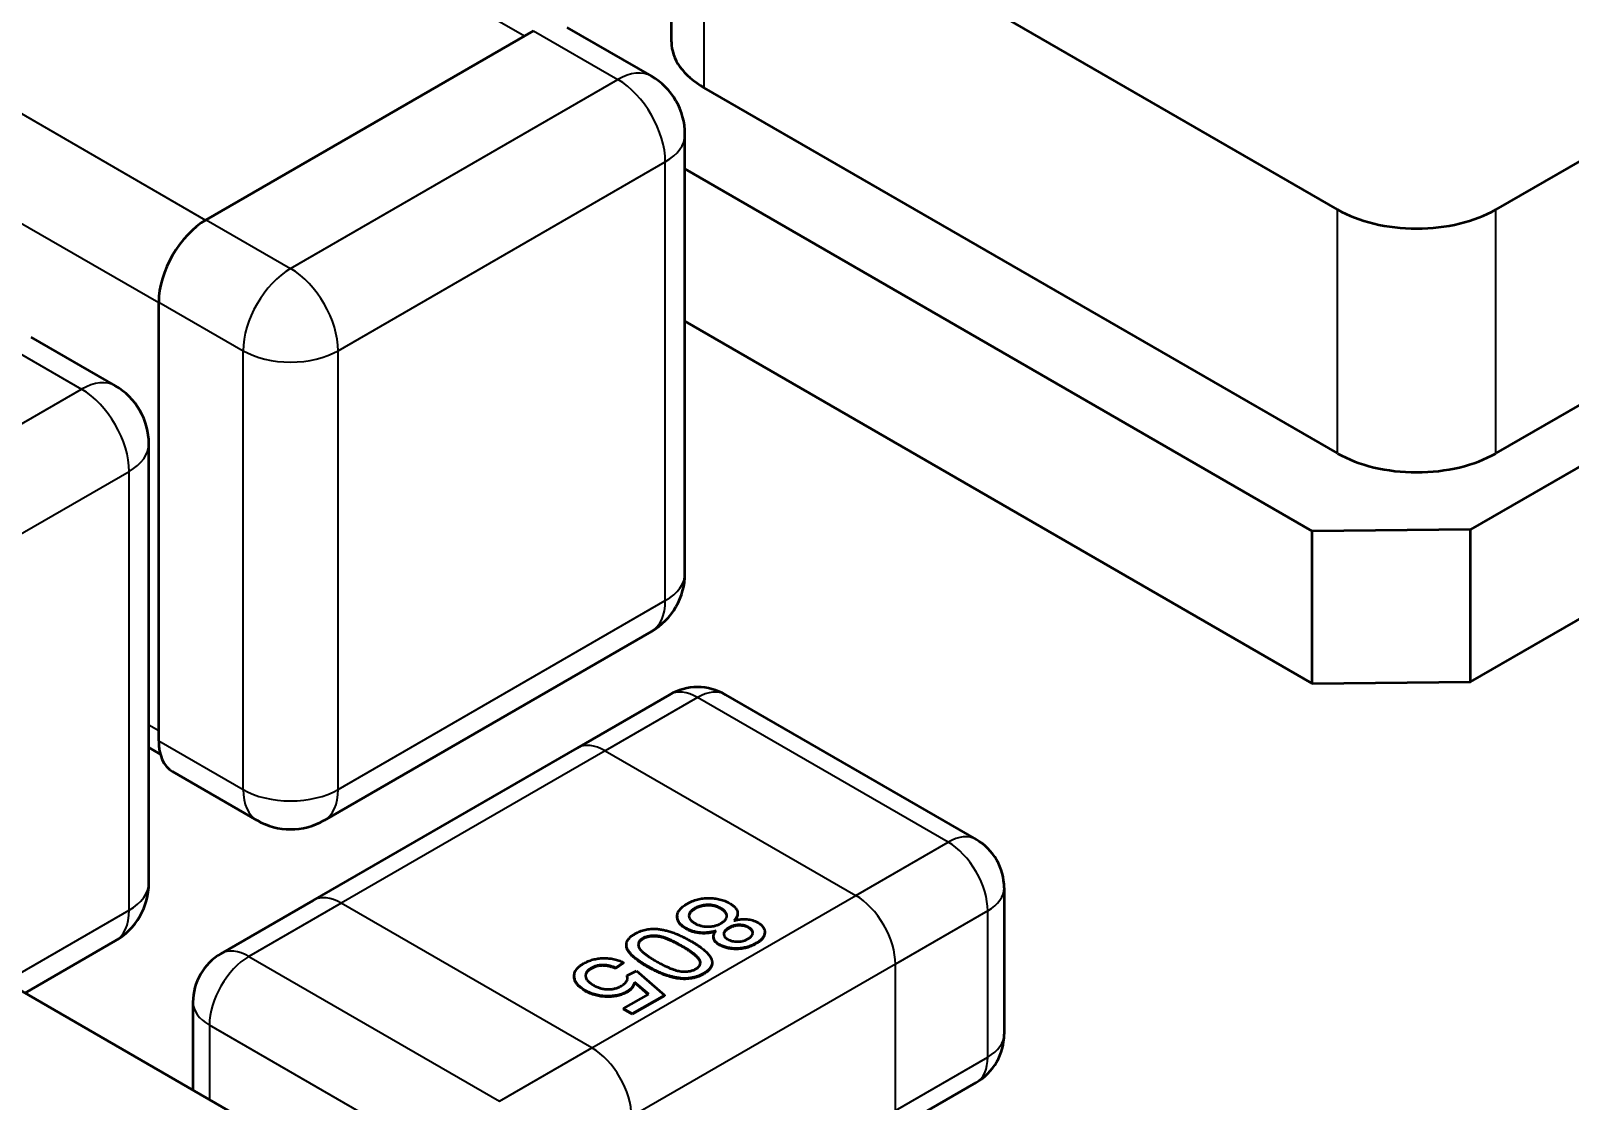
# Model space of a CAD drawing. Header units: millimetres. Extents: x -86 to 841, y -58 to 594.
# Drawn here: x 159.781 to 163.907, y 194.175 to 197.043 of the extents above; entities that cross this region are included whole.
import ezdxf

# ---------------------------------------------------------------- set-up
doc = ezdxf.new("R2010")
doc.units = ezdxf.units.MM
doc.layers.add('Visible (ISO)', color=7, linetype='Continuous', lineweight=50)
doc.layers.add('Visible Narrow (ISO)', color=7, linetype='Continuous', lineweight=35)

msp = doc.modelspace()

# ---------------------------------------------------------------- linework, layer by layer
at = {"layer": 'Visible (ISO)'}
for p, q in [((168.0039, 189.7079), (146.7906, 201.9554)), ((166.5359, 198.1966), (163.7075, 196.5637)), ((161.4983, 197.0127), (161.4983, 197.6659)), ((166.8927, 197.5843), (163.64, 195.7063)), ((163.2832, 196.5637), (161.5862, 197.5434)), ((166.5359, 197.5434), (163.7075, 195.9105)), ((160.2515, 196.5364), (161.1283, 197.0426)), ((161.2183, 197.0515), (161.4446, 196.9209)), ((163.2832, 195.9105), (161.5862, 196.8902)), ((161.5346, 195.5893), (161.5346, 196.765)), ((163.215, 195.7023), (161.5346, 196.6725)), ((160.1242, 195.1402), (160.1242, 196.3159)), ((161.5346, 196.2642), (163.215, 195.294)), ((159.7815, 196.222), (160.0078, 196.0913)), ((163.64, 195.2981), (164.9706, 196.0663)), ((160.0978, 194.7597), (160.0978, 195.9354)), ((163.64, 195.7063), (163.215, 195.7023)), ((163.64, 195.2981), (163.64, 195.7063)), ((163.215, 195.294), (163.215, 195.7023)), ((160.5678, 194.9271), (161.4446, 195.4334)), ((163.215, 195.294), (163.64, 195.2981)), ((161.2457, 195.1209), (161.4932, 195.2638)), ((161.6432, 195.2638), (162.3149, 194.876)), ((160.0978, 195.1224), (160.1286, 195.1045)), ((160.5386, 194.7127), (161.2457, 195.1209)), ((160.1615, 195.0578), (160.3878, 194.9271)), ((162.3899, 194.7461), (162.3899, 194.3542)), ((160.2911, 194.5698), (160.5386, 194.7127)), ((161.561, 194.6914), (161.561, 194.6898)), ((161.6313, 194.6913), (161.6313, 194.6897)), ((161.6756, 194.6779), (161.6756, 194.6762)), ((161.5139, 194.67), (161.5139, 194.6683)), ((161.5372, 194.6382), (161.5372, 194.6365)), ((161.6517, 194.639), (161.6517, 194.6373)), ((161.7061, 194.6401), (161.7061, 194.6384)), ((159.7659, 194.4641), (160.0078, 194.6038)), ((161.3776, 194.5938), (161.3776, 194.5922)), ((161.4214, 194.6109), (161.4214, 194.6092)), ((161.6111, 194.6151), (161.6111, 194.6135)), ((161.6265, 194.5946), (161.6265, 194.593)), ((161.7244, 194.5976), (161.7244, 194.596)), ((161.7483, 194.628), (161.7483, 194.6263)), ((161.5274, 194.59), (161.5274, 194.5884)), ((161.2377, 194.5107), (161.2377, 194.5091)), ((161.2834, 194.5312), (161.2834, 194.5295)), ((161.3702, 194.5464), (161.3493, 194.5316)), ((161.3702, 194.5447), (161.3493, 194.5299)), ((161.3493, 194.5316), (161.3493, 194.5299)), ((161.3702, 194.5464), (161.3702, 194.5447)), ((161.3795, 194.5114), (161.4051, 194.5235)), ((161.3795, 194.5114), (161.3795, 194.5098)), ((161.4051, 194.5235), (161.4796, 194.459)), ((161.5754, 194.5502), (161.5754, 194.5485)), ((161.5844, 194.5168), (161.5844, 194.5151)), ((161.6073, 194.5461), (161.6073, 194.5444)), ((161.2385, 194.504), (161.2385, 194.5024)), ((161.2672, 194.4714), (161.2672, 194.4698)), ((161.3995, 194.4939), (161.3995, 194.4923)), ((161.4373, 194.4614), (161.3995, 194.4939)), ((161.4362, 194.4608), (161.3995, 194.4923)), ((160.2161, 194.4399), (160.2161, 194.2042)), ((161.3702, 194.4227), (161.4373, 194.4614)), ((161.3793, 194.4682), (161.3793, 194.4666)), ((161.4796, 194.459), (161.3935, 194.4092)), ((161.4796, 194.4573), (161.3935, 194.4076)), ((161.4796, 194.459), (161.4796, 194.4573)), ((161.3702, 194.4227), (161.3702, 194.421)), ((161.3935, 194.4092), (161.3702, 194.4227)), ((161.3935, 194.4076), (161.3702, 194.421)), ((161.3935, 194.4092), (161.3935, 194.4076)), ((162.0674, 194.0814), (162.3149, 194.2243))]:
    msp.add_line(p, q, dxfattribs=at)
for centre, radius, start, end in [((161.3546, 196.765), 0.18, 0, 60), ((159.9178, 195.9354), 0.18, 0, 60), ((161.3546, 195.5893), 0.18, 300, 0), ((161.5682, 195.1339), 0.15, 60, 120), ((160.4778, 195.083), 0.18, 240, 300), ((162.2399, 194.7461), 0.15, 0, 60), ((159.9178, 194.7597), 0.18, 300, 0), ((160.3661, 194.4399), 0.15, 120, 180), ((162.2399, 194.3542), 0.15, 300, 0)]:
    msp.add_arc(centre, radius, start, end, dxfattribs=at)
for centre, major_axis, start_param, end_param in [((161.7983, 197.0127), (-0.3, 0), 0, 0.785398), ((160.2515, 196.3894), (0.09, 0.1559), 0.785398, 2.356194), ((163.4953, 196.6861), (-0.3, 0), 0.785398, 2.356195), ((163.4953, 196.0329), (-0.3, 0), 0.785398, 2.356195), ((160.2515, 195.2137), (-0.09, -0.1559), 5.497787, 6.283185)]:
    msp.add_ellipse(centre, major_axis=major_axis, ratio=0.57735, start_param=start_param, end_param=end_param, dxfattribs=at)
for points, knots in [([(161.5402, 194.7036), (161.5424, 194.7048), (161.5466, 194.7072), (161.5534, 194.7103), (161.5605, 194.7129), (161.5677, 194.715), (161.5751, 194.7167), (161.5827, 194.7179), (161.5904, 194.7186), (161.5983, 194.7188), (161.6062, 194.7186), (161.6138, 194.718), (161.6212, 194.7169), (161.6284, 194.7154), (161.6353, 194.7135), (161.6419, 194.7111), (161.6483, 194.7083), (161.6522, 194.7061), (161.6542, 194.705)], [0, 0, 0, 0, 0.070442, 0.138089, 0.203178, 0.266139, 0.327929, 0.38919, 0.450254, 0.512347, 0.573843, 0.633933, 0.69346, 0.752479, 0.812386, 0.87307, 0.935184, 1, 1, 1, 1]), ([(161.5372, 194.6382), (161.5353, 194.6393), (161.5316, 194.6415), (161.5269, 194.6452), (161.5228, 194.6489), (161.5195, 194.6529), (161.517, 194.6569), (161.5152, 194.6612), (161.5142, 194.6656), (161.5138, 194.6701), (161.5142, 194.6746), (161.5154, 194.6791), (161.5175, 194.6835), (161.5204, 194.6878), (161.5241, 194.6919), (161.5287, 194.696), (161.534, 194.6999), (161.5381, 194.7024), (161.5402, 194.7036)], [0, 0, 0, 0, 0.0636, 0.125297, 0.185569, 0.244698, 0.303717, 0.36292, 0.4233, 0.485177, 0.547083, 0.608525, 0.669965, 0.732299, 0.79565, 0.861055, 0.929122, 1, 1, 1, 1]), ([(161.561, 194.6914), (161.5597, 194.6906), (161.5571, 194.6891), (161.5539, 194.6867), (161.5511, 194.6842), (161.5488, 194.6817), (161.5471, 194.6791), (161.5459, 194.6765), (161.5453, 194.6738), (161.5451, 194.6711), (161.5455, 194.6684), (161.5463, 194.6657), (161.5476, 194.6631), (161.5493, 194.6606), (161.5515, 194.6582), (161.5541, 194.6558), (161.5572, 194.6536), (161.5596, 194.6521), (161.5608, 194.6514)], [0, 0, 0, 0, 0.071837, 0.139558, 0.204923, 0.267827, 0.328547, 0.388755, 0.44803, 0.508601, 0.569321, 0.628512, 0.687493, 0.747078, 0.807703, 0.86971, 0.933428, 1, 1, 1, 1]), ([(161.561, 194.6898), (161.5597, 194.689), (161.5571, 194.6875), (161.5539, 194.6851), (161.5511, 194.6826), (161.5488, 194.6801), (161.5471, 194.6775), (161.5459, 194.6748), (161.5454, 194.6726), (161.5452, 194.6713), (161.5452, 194.6708)], [0, 0, 0, 0, 0.0718367, 0.1395583, 0.2049234, 0.2678266, 0.3285473, 0.3887551, 0.44803, 0.4775025, 0.4775025, 0.4775025, 0.4775025]), ([(161.6313, 194.6913), (161.6298, 194.6922), (161.6267, 194.6938), (161.6216, 194.696), (161.616, 194.6978), (161.6102, 194.6994), (161.604, 194.7005), (161.5975, 194.7009), (161.5909, 194.7006), (161.5842, 194.6997), (161.5777, 194.6982), (161.5716, 194.6963), (161.5659, 194.6941), (161.5626, 194.6923), (161.561, 194.6914)], [0, 0, 0, 0, 0.079823, 0.159857, 0.239733, 0.321365, 0.402584, 0.483266, 0.566017, 0.653071, 0.741856, 0.828591, 0.914281, 1, 1, 1, 1]), ([(161.6313, 194.6897), (161.6298, 194.6905), (161.6267, 194.6922), (161.6216, 194.6944), (161.616, 194.6962), (161.6102, 194.6978), (161.604, 194.6988), (161.5975, 194.6993), (161.5909, 194.6989), (161.5842, 194.698), (161.5777, 194.6966), (161.5716, 194.6947), (161.5659, 194.6925), (161.5626, 194.6907), (161.561, 194.6898)], [0, 0, 0, 0, 0.079823, 0.159857, 0.239733, 0.321365, 0.402584, 0.483266, 0.566017, 0.653071, 0.741856, 0.828591, 0.914281, 1, 1, 1, 1]), ([(161.6315, 194.6515), (161.6328, 194.6523), (161.6353, 194.6538), (161.6385, 194.6562), (161.6412, 194.6586), (161.6434, 194.6612), (161.6451, 194.6637), (161.6462, 194.6664), (161.6469, 194.6691), (161.6469, 194.6718), (161.6465, 194.6745), (161.6457, 194.6771), (161.6445, 194.6797), (161.6427, 194.6822), (161.6406, 194.6846), (161.6379, 194.6869), (161.6349, 194.6892), (161.6325, 194.6906), (161.6313, 194.6913)], [0, 0, 0, 0, 0.070952, 0.139089, 0.20356, 0.266424, 0.327517, 0.387861, 0.447899, 0.508819, 0.569482, 0.629036, 0.688378, 0.748068, 0.80863, 0.870231, 0.933683, 1, 1, 1, 1]), ([(161.6469, 194.67), (161.6469, 194.67), (161.6468, 194.671), (161.6465, 194.6729), (161.6457, 194.6755), (161.6445, 194.6781), (161.6427, 194.6806), (161.6406, 194.683), (161.6379, 194.6853), (161.6349, 194.6876), (161.6325, 194.689), (161.6313, 194.6897)], [0.504674, 0.504674, 0.504674, 0.504674, 0.5088188, 0.5694825, 0.6290357, 0.6883785, 0.748068, 0.8086302, 0.8702311, 0.9336826, 1, 1, 1, 1]), ([(161.6542, 194.705), (161.6556, 194.7042), (161.6584, 194.7025), (161.6622, 194.6998), (161.6655, 194.6971), (161.6683, 194.6943), (161.6707, 194.6915), (161.6727, 194.6886), (161.6741, 194.6857), (161.6751, 194.6827), (161.6756, 194.6796), (161.6756, 194.6766), (161.6752, 194.6736), (161.6743, 194.6705), (161.6728, 194.6675), (161.671, 194.6645), (161.6687, 194.6614), (161.6668, 194.6595), (161.6658, 194.6585)], [0, 0, 0, 0, 0.069834, 0.137027, 0.201482, 0.26454, 0.325973, 0.386386, 0.445761, 0.505612, 0.565114, 0.62475, 0.684179, 0.744219, 0.805179, 0.868395, 0.933204, 1, 1, 1, 1]), ([(161.6756, 194.6762), (161.6756, 194.6758), (161.6755, 194.6744), (161.6752, 194.6719), (161.6743, 194.6689), (161.6728, 194.6659), (161.671, 194.6628), (161.6693, 194.6605), (161.6681, 194.6593), (161.6679, 194.659)], [0.5995897, 0.5995897, 0.5995897, 0.5995897, 0.6247504, 0.684179, 0.7442191, 0.8051791, 0.8683949, 0.9332039, 0.9520815, 0.9520815, 0.9520815, 0.9520815]), ([(161.4005, 194.623), (161.4026, 194.6242), (161.4069, 194.6264), (161.4136, 194.6294), (161.4206, 194.6319), (161.4278, 194.6338), (161.4352, 194.6352), (161.4428, 194.6361), (161.4506, 194.6366), (161.4559, 194.6364), (161.4585, 194.6363)], [0, 0, 0, 0, 0.137903, 0.268873, 0.395178, 0.517089, 0.636743, 0.756222, 0.876628, 1, 1, 1, 1]), ([(161.4585, 194.6363), (161.4621, 194.6359), (161.4693, 194.6352), (161.4801, 194.633), (161.4912, 194.6301), (161.5026, 194.6264), (161.5142, 194.6218), (161.5262, 194.6165), (161.5384, 194.6103), (161.5464, 194.6058), (161.5506, 194.6035)], [0, 0, 0, 0, 0.097421, 0.200886, 0.311172, 0.429798, 0.55774, 0.694715, 0.84213, 1, 1, 1, 1]), ([(161.5372, 194.6365), (161.5353, 194.6377), (161.5316, 194.6399), (161.5269, 194.6435), (161.5228, 194.6473), (161.5195, 194.6512), (161.517, 194.6553), (161.5152, 194.6596), (161.5142, 194.6639), (161.5139, 194.6669), (161.5139, 194.6683)], [0, 0, 0, 0, 0.0635999, 0.1252967, 0.1855687, 0.2446982, 0.3037168, 0.3629197, 0.4233003, 0.4831903, 0.4831903, 0.4831903, 0.4831903]), ([(161.6178, 194.6307), (161.616, 194.6302), (161.6124, 194.6292), (161.6069, 194.6281), (161.6015, 194.6271), (161.5961, 194.6264), (161.5908, 194.626), (161.5854, 194.6258), (161.5802, 194.6259), (161.5749, 194.6263), (161.5697, 194.6269), (161.5647, 194.6278), (161.5598, 194.6289), (161.555, 194.6303), (161.5503, 194.6319), (161.5458, 194.6338), (161.5414, 194.6358), (161.5386, 194.6374), (161.5372, 194.6382)], [0, 0, 0, 0, 0.069013, 0.135236, 0.199611, 0.262419, 0.323723, 0.383765, 0.443773, 0.503795, 0.563823, 0.623484, 0.683469, 0.743591, 0.805727, 0.868616, 0.933278, 1, 1, 1, 1]), ([(161.6163, 194.6287), (161.615, 194.6283), (161.6119, 194.6275), (161.6069, 194.6264), (161.6015, 194.6255), (161.5961, 194.6247), (161.5908, 194.6244), (161.5854, 194.6242), (161.5802, 194.6243), (161.5749, 194.6247), (161.5697, 194.6253), (161.5647, 194.6262), (161.5598, 194.6273), (161.555, 194.6286), (161.5503, 194.6303), (161.5458, 194.6321), (161.5414, 194.6342), (161.5386, 194.6357), (161.5372, 194.6365)], [0.0190041, 0.0190041, 0.0190041, 0.0190041, 0.069013, 0.1352355, 0.1996112, 0.2624185, 0.3237235, 0.3837654, 0.443773, 0.503795, 0.5638226, 0.6234843, 0.6834692, 0.7435908, 0.8057272, 0.8686162, 0.9332782, 1, 1, 1, 1]), ([(161.5608, 194.6514), (161.562, 194.6507), (161.5645, 194.6493), (161.5686, 194.6475), (161.5728, 194.646), (161.5771, 194.6447), (161.5815, 194.6437), (161.5861, 194.6429), (161.5908, 194.6425), (161.5956, 194.6423), (161.6004, 194.6423), (161.6052, 194.6428), (161.6099, 194.6434), (161.6144, 194.6445), (161.6189, 194.6458), (161.6232, 194.6474), (161.6275, 194.6493), (161.6301, 194.6507), (161.6315, 194.6515)], [0, 0, 0, 0, 0.066616, 0.130424, 0.192671, 0.252969, 0.31288, 0.3722, 0.431927, 0.492422, 0.552771, 0.613262, 0.673556, 0.73432, 0.796858, 0.861769, 0.928863, 1, 1, 1, 1]), ([(161.6517, 194.639), (161.6507, 194.6383), (161.6486, 194.6371), (161.6459, 194.6351), (161.6436, 194.6332), (161.6417, 194.6312), (161.6402, 194.6291), (161.6392, 194.6271), (161.6386, 194.625), (161.6384, 194.6223), (161.6389, 194.6189), (161.641, 194.615), (161.6444, 194.6115), (161.6475, 194.6095), (161.6492, 194.6084)], [0, 0, 0, 0, 0.076843, 0.149839, 0.218379, 0.284997, 0.347658, 0.409847, 0.469936, 0.53042, 0.648752, 0.763775, 0.878749, 1, 1, 1, 1]), ([(161.6517, 194.6373), (161.6507, 194.6367), (161.6486, 194.6355), (161.6459, 194.6335), (161.6436, 194.6315), (161.6417, 194.6295), (161.6402, 194.6275), (161.6392, 194.6254), (161.6387, 194.6237), (161.6385, 194.6226), (161.6385, 194.6222)], [0, 0, 0, 0, 0.0768427, 0.1498391, 0.2183794, 0.284997, 0.3476577, 0.4098472, 0.4699358, 0.5051144, 0.5051144, 0.5051144, 0.5051144]), ([(161.7061, 194.6401), (161.7042, 194.6411), (161.7005, 194.6431), (161.694, 194.6452), (161.6871, 194.6465), (161.6811, 194.6469), (161.6763, 194.6467), (161.6727, 194.6464), (161.6691, 194.6458), (161.6656, 194.6449), (161.662, 194.6438), (161.6585, 194.6424), (161.655, 194.6408), (161.6528, 194.6396), (161.6517, 194.639)], [0, 0, 0, 0, 0.127394, 0.246182, 0.361268, 0.47714, 0.536327, 0.595672, 0.656619, 0.718836, 0.783582, 0.851588, 0.923927, 1, 1, 1, 1]), ([(161.7061, 194.6384), (161.7042, 194.6395), (161.7005, 194.6415), (161.694, 194.6436), (161.6871, 194.6449), (161.6811, 194.6453), (161.6763, 194.6451), (161.6727, 194.6447), (161.6691, 194.6441), (161.6656, 194.6432), (161.662, 194.6422), (161.6585, 194.6408), (161.655, 194.6392), (161.6528, 194.638), (161.6517, 194.6373)], [0, 0, 0, 0, 0.127394, 0.246182, 0.361268, 0.47714, 0.536327, 0.595672, 0.656619, 0.718836, 0.783582, 0.851588, 0.923927, 1, 1, 1, 1]), ([(161.6658, 194.6585), (161.6689, 194.6592), (161.6748, 194.6607), (161.6838, 194.6621), (161.6925, 194.6627), (161.7008, 194.6624), (161.7087, 194.6613), (161.7161, 194.6594), (161.7232, 194.6568), (161.7274, 194.6546), (161.7295, 194.6534)], [0, 0, 0, 0, 0.145359, 0.278702, 0.403602, 0.521669, 0.637521, 0.753704, 0.873213, 1, 1, 1, 1]), ([(161.7032, 194.6095), (161.7042, 194.6102), (161.7063, 194.6114), (161.7089, 194.6134), (161.7113, 194.6153), (161.7131, 194.6173), (161.7146, 194.6194), (161.7156, 194.6215), (161.7163, 194.6235), (161.7165, 194.6263), (161.716, 194.6297), (161.714, 194.6335), (161.7108, 194.6371), (161.7077, 194.6391), (161.7061, 194.6401)], [0, 0, 0, 0, 0.076236, 0.148618, 0.218239, 0.284252, 0.348258, 0.410656, 0.472862, 0.534195, 0.653476, 0.767767, 0.881713, 1, 1, 1, 1]), ([(161.7164, 194.625), (161.7163, 194.626), (161.7158, 194.6284), (161.714, 194.6319), (161.7108, 194.6354), (161.7077, 194.6374), (161.7061, 194.6384)], [0.5612847, 0.5612847, 0.5612847, 0.5612847, 0.6534761, 0.7677668, 0.8817126, 1, 1, 1, 1]), ([(161.7295, 194.6534), (161.7311, 194.6525), (161.7341, 194.6507), (161.738, 194.6476), (161.7413, 194.6445), (161.744, 194.6412), (161.7461, 194.6377), (161.7474, 194.6341), (161.7483, 194.6304), (161.7483, 194.6266), (161.7478, 194.6227), (161.7466, 194.6189), (161.7446, 194.6151), (161.742, 194.6115), (161.7387, 194.6079), (161.7346, 194.6043), (161.7298, 194.6009), (161.7262, 194.5987), (161.7244, 194.5976)], [0, 0, 0, 0, 0.062131, 0.121966, 0.18057, 0.238576, 0.296, 0.354359, 0.413781, 0.475098, 0.53728, 0.598918, 0.661235, 0.724322, 0.789217, 0.856397, 0.926508, 1, 1, 1, 1]), ([(161.4342, 194.5363), (161.4316, 194.5378), (161.4266, 194.5408), (161.4195, 194.5452), (161.413, 194.5495), (161.407, 194.5537), (161.4017, 194.5579), (161.3968, 194.562), (161.3926, 194.566), (161.3889, 194.5698), (161.3857, 194.5737), (161.3831, 194.5774), (161.3809, 194.581), (161.3793, 194.5847), (161.3782, 194.5882), (161.3776, 194.5917), (161.3775, 194.5951), (161.378, 194.5984), (161.3789, 194.6017), (161.3804, 194.605), (161.3825, 194.6081), (161.385, 194.6112), (161.3881, 194.6143), (161.3917, 194.6173), (161.3958, 194.6202), (161.3989, 194.622), (161.4005, 194.623)], [0, 0, 0, 0, 0.062874, 0.122837, 0.179657, 0.23396, 0.285595, 0.334513, 0.380905, 0.424895, 0.466529, 0.506488, 0.545032, 0.581831, 0.617448, 0.652067, 0.68588, 0.719175, 0.752182, 0.78524, 0.818656, 0.852548, 0.887626, 0.923635, 0.961022, 1, 1, 1, 1]), ([(161.4214, 194.6109), (161.4203, 194.6102), (161.418, 194.6087), (161.4151, 194.6063), (161.4129, 194.6038), (161.4111, 194.6011), (161.41, 194.5982), (161.4095, 194.5952), (161.4095, 194.592), (161.4101, 194.5885), (161.4116, 194.5849), (161.4145, 194.5809), (161.4186, 194.5765), (161.4239, 194.5718), (161.4305, 194.5668), (161.4383, 194.5614), (161.4474, 194.5556), (161.4541, 194.5517), (161.4575, 194.5497)], [0, 0, 0, 0, 0.040782, 0.08087, 0.120268, 0.160187, 0.20046, 0.242265, 0.286459, 0.332952, 0.384431, 0.443389, 0.511681, 0.58902, 0.676245, 0.773705, 0.881568, 1, 1, 1, 1]), ([(161.4214, 194.6092), (161.4203, 194.6085), (161.418, 194.6071), (161.4151, 194.6047), (161.4129, 194.6021), (161.4111, 194.5994), (161.41, 194.5965), (161.4096, 194.5943), (161.4095, 194.5931), (161.4095, 194.5928)], [0, 0, 0, 0, 0.0407818, 0.0808696, 0.1202682, 0.1601869, 0.2004597, 0.2422652, 0.2530108, 0.2530108, 0.2530108, 0.2530108]), ([(161.5274, 194.59), (161.5239, 194.592), (161.5171, 194.5959), (161.5071, 194.6011), (161.4977, 194.6056), (161.489, 194.6095), (161.4809, 194.6125), (161.4733, 194.6149), (161.4665, 194.6166), (161.4601, 194.6174), (161.4542, 194.6178), (161.4487, 194.6178), (161.4434, 194.6175), (161.4384, 194.6168), (161.4337, 194.6158), (161.4293, 194.6145), (161.4252, 194.6129), (161.4227, 194.6115), (161.4214, 194.6109)], [0, 0, 0, 0, 0.118406, 0.226654, 0.324092, 0.411705, 0.489026, 0.556909, 0.616233, 0.667349, 0.713512, 0.757697, 0.799493, 0.839976, 0.879886, 0.919149, 0.959227, 1, 1, 1, 1]), ([(161.5274, 194.5884), (161.5239, 194.5904), (161.5171, 194.5942), (161.5071, 194.5995), (161.4977, 194.604), (161.489, 194.6078), (161.4809, 194.6109), (161.4733, 194.6132), (161.4665, 194.6149), (161.4601, 194.6158), (161.4542, 194.6161), (161.4487, 194.6161), (161.4434, 194.6158), (161.4384, 194.6152), (161.4337, 194.6142), (161.4293, 194.6129), (161.4252, 194.6112), (161.4227, 194.6099), (161.4214, 194.6092)], [0, 0, 0, 0, 0.118406, 0.226654, 0.324092, 0.411705, 0.489026, 0.556909, 0.616233, 0.667349, 0.713512, 0.757697, 0.799493, 0.839976, 0.879886, 0.919149, 0.959227, 1, 1, 1, 1]), ([(161.5506, 194.6035), (161.5532, 194.602), (161.5582, 194.599), (161.5653, 194.5946), (161.5719, 194.5902), (161.5779, 194.5859), (161.5833, 194.5818), (161.5881, 194.5777), (161.5924, 194.5737), (161.5961, 194.5698), (161.5993, 194.566), (161.6019, 194.5623), (161.604, 194.5586), (161.6056, 194.555), (161.6066, 194.5514), (161.6073, 194.548), (161.6073, 194.5446), (161.6068, 194.5412), (161.6059, 194.538), (161.6043, 194.5347), (161.6024, 194.5316), (161.5998, 194.5285), (161.5967, 194.5254), (161.5932, 194.5225), (161.5891, 194.5195), (161.586, 194.5177), (161.5844, 194.5168)], [0, 0, 0, 0, 0.063114, 0.123615, 0.180974, 0.235261, 0.287101, 0.336031, 0.382382, 0.426334, 0.468211, 0.50825, 0.546628, 0.58365, 0.618994, 0.653583, 0.687156, 0.720422, 0.75323, 0.78626, 0.819504, 0.853545, 0.888308, 0.923996, 0.96135, 1, 1, 1, 1]), ([(161.6265, 194.5946), (161.6246, 194.5958), (161.6208, 194.5982), (161.6165, 194.6022), (161.6133, 194.6064), (161.6115, 194.6109), (161.6109, 194.6156), (161.6118, 194.6205), (161.6141, 194.6257), (161.6165, 194.629), (161.6178, 194.6307)], [0, 0, 0, 0, 0.124835, 0.244778, 0.360989, 0.477964, 0.596922, 0.721591, 0.855098, 1, 1, 1, 1]), ([(161.6265, 194.593), (161.6246, 194.5942), (161.6208, 194.5965), (161.6165, 194.6006), (161.6133, 194.6048), (161.6115, 194.6091), (161.6111, 194.6121), (161.6111, 194.6135)], [0, 0, 0, 0, 0.1248351, 0.2447781, 0.360989, 0.4779642, 0.5857582, 0.5857582, 0.5857582, 0.5857582]), ([(161.7244, 194.5976), (161.7225, 194.5965), (161.7187, 194.5944), (161.7127, 194.5917), (161.7065, 194.5893), (161.7002, 194.5874), (161.6937, 194.5859), (161.6871, 194.5848), (161.6804, 194.584), (161.6736, 194.5838), (161.6668, 194.5838), (161.6603, 194.5843), (161.654, 194.5851), (161.6479, 194.5862), (161.6422, 194.5878), (161.6366, 194.5897), (161.6313, 194.592), (161.6281, 194.5937), (161.6265, 194.5946)], [0, 0, 0, 0, 0.073201, 0.142587, 0.209625, 0.274883, 0.337931, 0.400462, 0.462501, 0.525005, 0.586689, 0.646813, 0.705215, 0.762881, 0.820728, 0.879295, 0.938511, 1, 1, 1, 1]), ([(161.7244, 194.596), (161.7225, 194.5949), (161.7187, 194.5928), (161.7127, 194.5901), (161.7065, 194.5877), (161.7002, 194.5858), (161.6937, 194.5842), (161.6871, 194.5831), (161.6804, 194.5824), (161.6736, 194.5821), (161.6668, 194.5822), (161.6603, 194.5827), (161.654, 194.5835), (161.6479, 194.5846), (161.6422, 194.5862), (161.6366, 194.5881), (161.6313, 194.5904), (161.6281, 194.5921), (161.6265, 194.593)], [0, 0, 0, 0, 0.073201, 0.142587, 0.209625, 0.274883, 0.337931, 0.400462, 0.462501, 0.525005, 0.586689, 0.646813, 0.705215, 0.762881, 0.820728, 0.879295, 0.938511, 1, 1, 1, 1]), ([(161.6492, 194.6084), (161.651, 194.6075), (161.6547, 194.6056), (161.661, 194.6035), (161.6679, 194.6023), (161.6739, 194.602), (161.6788, 194.6021), (161.6825, 194.6024), (161.6861, 194.603), (161.6897, 194.6039), (161.6932, 194.6049), (161.6966, 194.6062), (161.7, 194.6077), (161.7021, 194.6089), (161.7032, 194.6095)], [0, 0, 0, 0, 0.123386, 0.241435, 0.357449, 0.476714, 0.53789, 0.59927, 0.660352, 0.723007, 0.787876, 0.85536, 0.925373, 1, 1, 1, 1]), ([(161.7483, 194.6263), (161.7483, 194.6259), (161.7482, 194.6241), (161.7478, 194.6211), (161.7466, 194.6173), (161.7446, 194.6135), (161.742, 194.6098), (161.7387, 194.6062), (161.7346, 194.6027), (161.7298, 194.5992), (161.7262, 194.5971), (161.7244, 194.596)], [0.4534439, 0.4534439, 0.4534439, 0.4534439, 0.475098, 0.5372799, 0.598918, 0.6612351, 0.724322, 0.7892172, 0.8563967, 0.9265078, 1, 1, 1, 1]), ([(161.2626, 194.5433), (161.2646, 194.5445), (161.2685, 194.5466), (161.2747, 194.5495), (161.2811, 194.5519), (161.2877, 194.5539), (161.2945, 194.5556), (161.3014, 194.5567), (161.3085, 194.5576), (161.3157, 194.5579), (161.3229, 194.5579), (161.3301, 194.5574), (161.3371, 194.5566), (161.344, 194.5553), (161.3508, 194.5537), (161.3574, 194.5516), (161.364, 194.5492), (161.3681, 194.5473), (161.3702, 194.5464)], [0, 0, 0, 0, 0.069298, 0.135561, 0.199671, 0.261716, 0.322662, 0.382907, 0.443032, 0.503501, 0.563724, 0.62398, 0.683629, 0.743848, 0.805192, 0.867649, 0.932778, 1, 1, 1, 1]), ([(161.4342, 194.5347), (161.4316, 194.5362), (161.4266, 194.5391), (161.4195, 194.5435), (161.413, 194.5479), (161.407, 194.5521), (161.4017, 194.5563), (161.3968, 194.5604), (161.3926, 194.5643), (161.3889, 194.5682), (161.3857, 194.572), (161.3831, 194.5757), (161.3809, 194.5794), (161.3793, 194.583), (161.3782, 194.5866), (161.3777, 194.5896), (161.3776, 194.5915), (161.3776, 194.5922)], [0, 0, 0, 0, 0.0628739, 0.1228366, 0.1796566, 0.23396, 0.285595, 0.3345131, 0.3809048, 0.4248946, 0.466529, 0.5064883, 0.5450316, 0.5818312, 0.6174483, 0.6520669, 0.6734257, 0.6734257, 0.6734257, 0.6734257]), ([(161.5754, 194.5502), (161.5748, 194.5515), (161.5736, 194.5543), (161.5704, 194.5586), (161.5661, 194.5631), (161.5607, 194.568), (161.554, 194.5731), (161.5462, 194.5785), (161.5372, 194.5842), (161.5308, 194.588), (161.5274, 194.59)], [0, 0, 0, 0, 0.083888, 0.177154, 0.282514, 0.3994, 0.529491, 0.672802, 0.829536, 1, 1, 1, 1]), ([(161.5754, 194.5485), (161.5748, 194.5499), (161.5736, 194.5527), (161.5704, 194.5569), (161.5661, 194.5615), (161.5607, 194.5663), (161.554, 194.5714), (161.5462, 194.5769), (161.5372, 194.5826), (161.5308, 194.5864), (161.5274, 194.5884)], [0, 0, 0, 0, 0.083888, 0.177154, 0.282514, 0.3994, 0.529491, 0.672802, 0.829536, 1, 1, 1, 1]), ([(161.2385, 194.504), (161.2382, 194.5058), (161.2375, 194.5095), (161.2379, 194.5149), (161.2393, 194.5201), (161.2418, 194.5251), (161.2453, 194.53), (161.2501, 194.5347), (161.2557, 194.5392), (161.2602, 194.5419), (161.2626, 194.5433)], [0, 0, 0, 0, 0.127893, 0.251579, 0.372793, 0.492778, 0.61359, 0.737809, 0.86618, 1, 1, 1, 1]), ([(161.2834, 194.5312), (161.282, 194.5303), (161.2794, 194.5287), (161.276, 194.5262), (161.2732, 194.5235), (161.271, 194.5207), (161.2693, 194.5179), (161.2684, 194.515), (161.2678, 194.512), (161.2681, 194.509), (161.2688, 194.5059), (161.2701, 194.5029), (161.2719, 194.4999), (161.2742, 194.497), (161.2772, 194.4941), (161.2806, 194.4912), (161.2846, 194.4883), (161.2876, 194.4866), (161.2891, 194.4856)], [0, 0, 0, 0, 0.065801, 0.128677, 0.188676, 0.247598, 0.304849, 0.361786, 0.419523, 0.478682, 0.53877, 0.598799, 0.660184, 0.722952, 0.787993, 0.855404, 0.926153, 1, 1, 1, 1]), ([(161.2834, 194.5295), (161.282, 194.5287), (161.2794, 194.5271), (161.276, 194.5245), (161.2732, 194.5218), (161.271, 194.5191), (161.2693, 194.5163), (161.2684, 194.5134), (161.268, 194.5115), (161.268, 194.5106)], [0, 0, 0, 0, 0.065801, 0.1286768, 0.1886759, 0.2475984, 0.3048494, 0.3617859, 0.4163582, 0.4163582, 0.4163582, 0.4163582]), ([(161.3493, 194.5316), (161.3477, 194.5322), (161.3447, 194.5334), (161.3402, 194.535), (161.3356, 194.5364), (161.3312, 194.5375), (161.3268, 194.5383), (161.3224, 194.539), (161.3182, 194.5393), (161.314, 194.5394), (161.3098, 194.5393), (161.3058, 194.5388), (161.3018, 194.5382), (161.2979, 194.5373), (161.2941, 194.5361), (161.2904, 194.5347), (161.2868, 194.533), (161.2845, 194.5318), (161.2834, 194.5312)], [0, 0, 0, 0, 0.077361, 0.15048, 0.219977, 0.286681, 0.349678, 0.41068, 0.469427, 0.526756, 0.583142, 0.638824, 0.695263, 0.752696, 0.810849, 0.871356, 0.934436, 1, 1, 1, 1]), ([(161.3493, 194.5299), (161.3477, 194.5306), (161.3447, 194.5318), (161.3402, 194.5334), (161.3356, 194.5347), (161.3312, 194.5359), (161.3268, 194.5367), (161.3224, 194.5374), (161.3182, 194.5376), (161.314, 194.5378), (161.3098, 194.5376), (161.3058, 194.5372), (161.3018, 194.5365), (161.2979, 194.5356), (161.2941, 194.5345), (161.2904, 194.5331), (161.2868, 194.5314), (161.2845, 194.5302), (161.2834, 194.5295)], [0, 0, 0, 0, 0.077361, 0.15048, 0.219977, 0.286681, 0.349678, 0.41068, 0.469427, 0.526756, 0.583142, 0.638824, 0.695263, 0.752696, 0.810849, 0.871356, 0.934436, 1, 1, 1, 1]), ([(161.3648, 194.4841), (161.3665, 194.4851), (161.3699, 194.4872), (161.374, 194.4906), (161.3772, 194.494), (161.3792, 194.4975), (161.3803, 194.501), (161.3808, 194.5045), (161.3806, 194.508), (161.3799, 194.5103), (161.3795, 194.5114)], [0, 0, 0, 0, 0.14786, 0.283561, 0.412369, 0.534236, 0.652692, 0.768663, 0.883652, 1, 1, 1, 1]), ([(161.3807, 194.5044), (161.3807, 194.5051), (161.3805, 194.5069), (161.3799, 194.5086), (161.3795, 194.5098)], [0.8206485, 0.8206485, 0.8206485, 0.8206485, 0.8836524, 1, 1, 1, 1]), ([(161.5844, 194.5168), (161.582, 194.5155), (161.5773, 194.5129), (161.5695, 194.5097), (161.5613, 194.5071), (161.5529, 194.5052), (161.5442, 194.5039), (161.5355, 194.5034), (161.5267, 194.5036), (161.5179, 194.5046), (161.509, 194.5062), (161.4998, 194.5083), (161.4903, 194.5109), (161.4823, 194.5135), (161.4756, 194.5159), (161.4703, 194.518), (161.4648, 194.5204), (161.4591, 194.5231), (161.4532, 194.526), (161.447, 194.5292), (161.4406, 194.5326), (161.4364, 194.5351), (161.4342, 194.5363)], [0, 0, 0, 0, 0.056724, 0.111437, 0.164368, 0.216435, 0.267641, 0.31736, 0.367473, 0.41821, 0.471404, 0.527966, 0.588061, 0.652134, 0.686345, 0.723264, 0.76261, 0.804739, 0.84943, 0.896711, 0.94689, 1, 1, 1, 1]), ([(161.5844, 194.5151), (161.582, 194.5138), (161.5773, 194.5113), (161.5695, 194.508), (161.5613, 194.5055), (161.5529, 194.5035), (161.5442, 194.5023), (161.5355, 194.5017), (161.5267, 194.5019), (161.5179, 194.5029), (161.509, 194.5045), (161.4998, 194.5066), (161.4903, 194.5093), (161.4823, 194.5119), (161.4756, 194.5143), (161.4703, 194.5164), (161.4648, 194.5188), (161.4591, 194.5214), (161.4532, 194.5243), (161.447, 194.5275), (161.4406, 194.531), (161.4364, 194.5334), (161.4342, 194.5347)], [0, 0, 0, 0, 0.056724, 0.111437, 0.164368, 0.216435, 0.267641, 0.31736, 0.367473, 0.41821, 0.471404, 0.527966, 0.588061, 0.652134, 0.686345, 0.723264, 0.76261, 0.804739, 0.84943, 0.896711, 0.94689, 1, 1, 1, 1]), ([(161.4575, 194.5497), (161.461, 194.5477), (161.4676, 194.544), (161.4774, 194.5389), (161.4866, 194.5344), (161.4952, 194.5306), (161.5033, 194.5275), (161.5107, 194.5251), (161.5176, 194.5234), (161.524, 194.5224), (161.53, 194.522), (161.5356, 194.5219), (161.5409, 194.5222), (161.546, 194.5228), (161.5509, 194.5238), (161.5555, 194.5252), (161.5598, 194.5269), (161.5624, 194.5283), (161.5637, 194.529)], [0, 0, 0, 0, 0.115629, 0.221541, 0.317048, 0.403151, 0.480181, 0.547649, 0.607036, 0.658652, 0.705723, 0.749804, 0.792587, 0.833874, 0.874768, 0.915223, 0.956881, 1, 1, 1, 1]), ([(161.5637, 194.529), (161.5649, 194.5297), (161.5672, 194.5311), (161.5701, 194.5335), (161.5724, 194.536), (161.5742, 194.5386), (161.5753, 194.5413), (161.576, 194.5441), (161.576, 194.5471), (161.5756, 194.5491), (161.5754, 194.5502)], [0, 0, 0, 0, 0.127665, 0.251739, 0.372753, 0.492147, 0.61407, 0.737197, 0.865607, 1, 1, 1, 1]), ([(161.5759, 194.5449), (161.5759, 194.5451), (161.5758, 194.5463), (161.5756, 194.5475), (161.5754, 194.5485)], [0.8429843, 0.8429843, 0.8429843, 0.8429843, 0.865607, 1, 1, 1, 1]), ([(161.6073, 194.5444), (161.6073, 194.5439), (161.6072, 194.5423), (161.6068, 194.5396), (161.6059, 194.5363), (161.6043, 194.5331), (161.6024, 194.5299), (161.5998, 194.5268), (161.5967, 194.5238), (161.5932, 194.5208), (161.5891, 194.5179), (161.586, 194.5161), (161.5844, 194.5151)], [0.6721608, 0.6721608, 0.6721608, 0.6721608, 0.6871561, 0.7204222, 0.7532302, 0.7862602, 0.819504, 0.8535453, 0.8883083, 0.9239959, 0.9613503, 1, 1, 1, 1]), ([(161.2385, 194.5024), (161.2382, 194.5042), (161.2378, 194.5065), (161.2377, 194.5087), (161.2377, 194.5091)], [0, 0, 0, 0, 0.1278926, 0.1556629, 0.1556629, 0.1556629, 0.1556629]), ([(161.2672, 194.4714), (161.2652, 194.4726), (161.2613, 194.4749), (161.2561, 194.4787), (161.2516, 194.4826), (161.2476, 194.4866), (161.2443, 194.4908), (161.2417, 194.4951), (161.2397, 194.4995), (161.2389, 194.5025), (161.2385, 194.504)], [0, 0, 0, 0, 0.132462, 0.26165, 0.387547, 0.510782, 0.632675, 0.75466, 0.876523, 1, 1, 1, 1]), ([(161.2672, 194.4698), (161.2652, 194.471), (161.2613, 194.4733), (161.2561, 194.4771), (161.2516, 194.481), (161.2476, 194.485), (161.2443, 194.4891), (161.2417, 194.4934), (161.2397, 194.4978), (161.2389, 194.5009), (161.2385, 194.5024)], [0, 0, 0, 0, 0.132462, 0.26165, 0.387547, 0.510782, 0.632675, 0.75466, 0.876523, 1, 1, 1, 1]), ([(161.3793, 194.4682), (161.3774, 194.4672), (161.3737, 194.4652), (161.3676, 194.4626), (161.3612, 194.4604), (161.3545, 194.4586), (161.3475, 194.4573), (161.3402, 194.4564), (161.3327, 194.4559), (161.3249, 194.4558), (161.3171, 194.4562), (161.3093, 194.457), (161.3018, 194.4583), (161.2945, 194.46), (161.2873, 194.4622), (161.2803, 194.4648), (161.2736, 194.4679), (161.2694, 194.4702), (161.2672, 194.4714)], [0, 0, 0, 0, 0.061997, 0.122088, 0.181375, 0.239508, 0.297836, 0.35688, 0.417282, 0.47964, 0.5425, 0.604962, 0.666991, 0.730216, 0.794173, 0.860458, 0.928578, 1, 1, 1, 1]), ([(161.3793, 194.4666), (161.3774, 194.4656), (161.3737, 194.4635), (161.3676, 194.4609), (161.3612, 194.4587), (161.3545, 194.4569), (161.3475, 194.4556), (161.3402, 194.4547), (161.3327, 194.4542), (161.3249, 194.4542), (161.3171, 194.4546), (161.3093, 194.4553), (161.3018, 194.4567), (161.2945, 194.4584), (161.2873, 194.4606), (161.2803, 194.4632), (161.2736, 194.4663), (161.2694, 194.4686), (161.2672, 194.4698)], [0, 0, 0, 0, 0.061997, 0.122088, 0.181375, 0.239508, 0.297836, 0.35688, 0.417282, 0.47964, 0.5425, 0.604962, 0.666991, 0.730216, 0.794173, 0.860458, 0.928578, 1, 1, 1, 1]), ([(161.2891, 194.4856), (161.2906, 194.4848), (161.2935, 194.4832), (161.2982, 194.481), (161.3029, 194.4792), (161.3075, 194.4775), (161.3123, 194.4763), (161.3172, 194.4753), (161.3221, 194.4747), (161.327, 194.4743), (161.3319, 194.4743), (161.3368, 194.4747), (161.3416, 194.4754), (161.3464, 194.4764), (161.3511, 194.4778), (161.3558, 194.4795), (161.3603, 194.4816), (161.3633, 194.4832), (161.3648, 194.4841)], [0, 0, 0, 0, 0.072866, 0.141887, 0.207453, 0.270438, 0.331641, 0.390108, 0.448069, 0.505503, 0.562488, 0.619084, 0.676416, 0.735452, 0.796241, 0.860406, 0.928305, 1, 1, 1, 1]), ([(161.3995, 194.4939), (161.3992, 194.4926), (161.3986, 194.4901), (161.3971, 194.4864), (161.3952, 194.4829), (161.3929, 194.4796), (161.3902, 194.4764), (161.387, 194.4735), (161.3834, 194.4707), (161.3806, 194.4691), (161.3793, 194.4682)], [0, 0, 0, 0, 0.136729, 0.268515, 0.395529, 0.52, 0.640496, 0.761236, 0.880107, 1, 1, 1, 1]), ([(161.3995, 194.4923), (161.3992, 194.491), (161.3986, 194.4884), (161.3971, 194.4847), (161.3952, 194.4812), (161.3929, 194.4779), (161.3902, 194.4748), (161.387, 194.4719), (161.3834, 194.4691), (161.3806, 194.4674), (161.3793, 194.4666)], [0, 0, 0, 0, 0.136729, 0.268515, 0.395529, 0.52, 0.640496, 0.761236, 0.880107, 1, 1, 1, 1])]:
    msp.add_open_spline(points, degree=3, knots=knots, dxfattribs=at)
at = {"layer": 'Visible Narrow (ISO)'}
for p, q in [((159.5614, 197.9195), (161.1043, 197.0287)), ((161.5862, 196.8902), (161.5862, 197.5434)), ((158.7072, 197.4264), (160.2501, 196.5356)), ((158.5799, 197.2059), (160.1242, 196.3143)), ((161.1283, 197.0426), (161.3546, 196.912)), ((160.4778, 196.4058), (161.3546, 196.912)), ((160.6051, 196.1853), (161.4819, 196.6915)), ((161.4819, 195.5158), (161.4819, 196.6915)), ((160.2515, 196.5364), (160.4778, 196.4058)), ((163.2832, 195.9105), (163.2832, 196.5637)), ((163.7075, 195.9105), (163.7075, 196.5637)), ((160.1242, 196.3159), (160.3505, 196.1853)), ((159.6915, 196.2131), (159.9178, 196.0824)), ((160.3505, 195.0095), (160.3505, 196.1853)), ((160.6051, 195.0095), (160.6051, 196.1853)), ((159.0409, 195.5762), (159.9178, 196.0824)), ((159.1682, 195.3557), (160.045, 195.862)), ((160.045, 194.6862), (160.045, 195.862)), ((160.6051, 195.0095), (161.4819, 195.5158)), ((161.5682, 195.2564), (161.3207, 195.1135)), ((162.2399, 194.8686), (161.5682, 195.2564)), ((160.0978, 195.1832), (160.1242, 195.1679)), ((160.1242, 195.1402), (160.3505, 195.0095)), ((161.3207, 195.1135), (160.6136, 194.7053)), ((161.3207, 195.1135), (161.9924, 194.7257)), ((161.9924, 194.7257), (162.2399, 194.8686)), ((161.2853, 194.3174), (161.9924, 194.7257)), ((159.7131, 194.4946), (160.045, 194.6862)), ((160.6136, 194.7053), (160.3661, 194.5624)), ((161.2853, 194.3174), (160.6136, 194.7053)), ((162.346, 194.6848), (162.0985, 194.542)), ((162.346, 194.2929), (162.346, 194.6848)), ((160.3661, 194.5624), (161.0378, 194.1745)), ((162.0985, 194.542), (161.3914, 194.1337)), ((161.4342, 194.5363), (161.4342, 194.5347)), ((162.0985, 194.15), (162.0985, 194.542)), ((160.26, 194.3787), (160.26, 194.1788)), ((160.9318, 193.9908), (160.26, 194.3787)), ((161.0378, 194.1745), (161.2853, 194.3174)), ((162.0985, 194.15), (162.346, 194.2929))]:
    msp.add_line(p, q, dxfattribs=at)
for centre, major_axis, start_param, end_param in [((161.3546, 196.765), (0.09, 0.1559), 0, 0.785398), ((161.3546, 196.765), (-0.09, 0.1559), 3.926991, 5.497787), ((161.3546, 196.765), (0.18, 0), 5.497787, 6.283185), ((160.4778, 196.2588), (-0.09, -0.1559), 3.926991, 5.497787), ((160.4778, 196.2588), (0.09, -0.1559), 0.785398, 2.356194), ((160.4778, 196.2588), (-0.18, 0), 0.785398, 2.356195), ((159.9178, 195.9354), (0.09, 0.1559), 0, 0.785398), ((159.9178, 195.9354), (-0.09, 0.1559), 3.926991, 5.497787), ((159.9178, 195.9354), (0.18, 0), 5.497787, 6.283185), ((161.3546, 195.5893), (0.18, 0), 5.497787, 6.283185), ((161.3546, 195.5893), (0.09, -0.1559), 0, 0.785398), ((161.5682, 195.1339), (-0.075, 0.1299), 5.497787, 6.283185), ((161.5682, 195.1339), (0.075, 0.1299), 0, 0.785398), ((161.3207, 194.991), (-0.075, 0.1299), 5.497787, 6.283185), ((160.4778, 195.083), (-0.09, -0.1559), 5.497787, 6.283185), ((160.4778, 195.083), (-0.18, 0), 0.785398, 2.356195), ((160.4778, 195.083), (0.09, -0.1559), 0, 0.785398), ((162.2399, 194.7461), (0.075, 0.1299), 0, 0.785398), ((162.2399, 194.7461), (0.075, -0.1299), 0.785398, 2.356195), ((159.9178, 194.7597), (0.18, 0), 5.497787, 6.283185), ((160.6136, 194.5828), (-0.075, 0.1299), 5.497787, 6.283185), ((161.9924, 194.6032), (0.075, -0.1299), 0.785398, 2.356195), ((162.2399, 194.7461), (0.15, 0), 5.497787, 6.283185), ((159.9178, 194.7597), (0.09, -0.1559), 0, 0.785398), ((160.3661, 194.4399), (-0.075, -0.1299), 3.926991, 5.497787), ((160.3661, 194.4399), (-0.075, 0.1299), 5.497787, 6.283185), ((160.3661, 194.4399), (-0.15, 0), 0, 0.785398), ((162.2399, 194.3542), (0.15, 0), 5.497787, 6.283185), ((161.2853, 194.1949), (-0.075, 0.1299), 3.926991, 5.497787), ((162.2399, 194.3542), (0.075, -0.1299), 0, 0.785398)]:
    msp.add_ellipse(centre, major_axis=major_axis, ratio=0.57735, start_param=start_param, end_param=end_param, dxfattribs=at)

doc.saveas('drawing.dxf')
